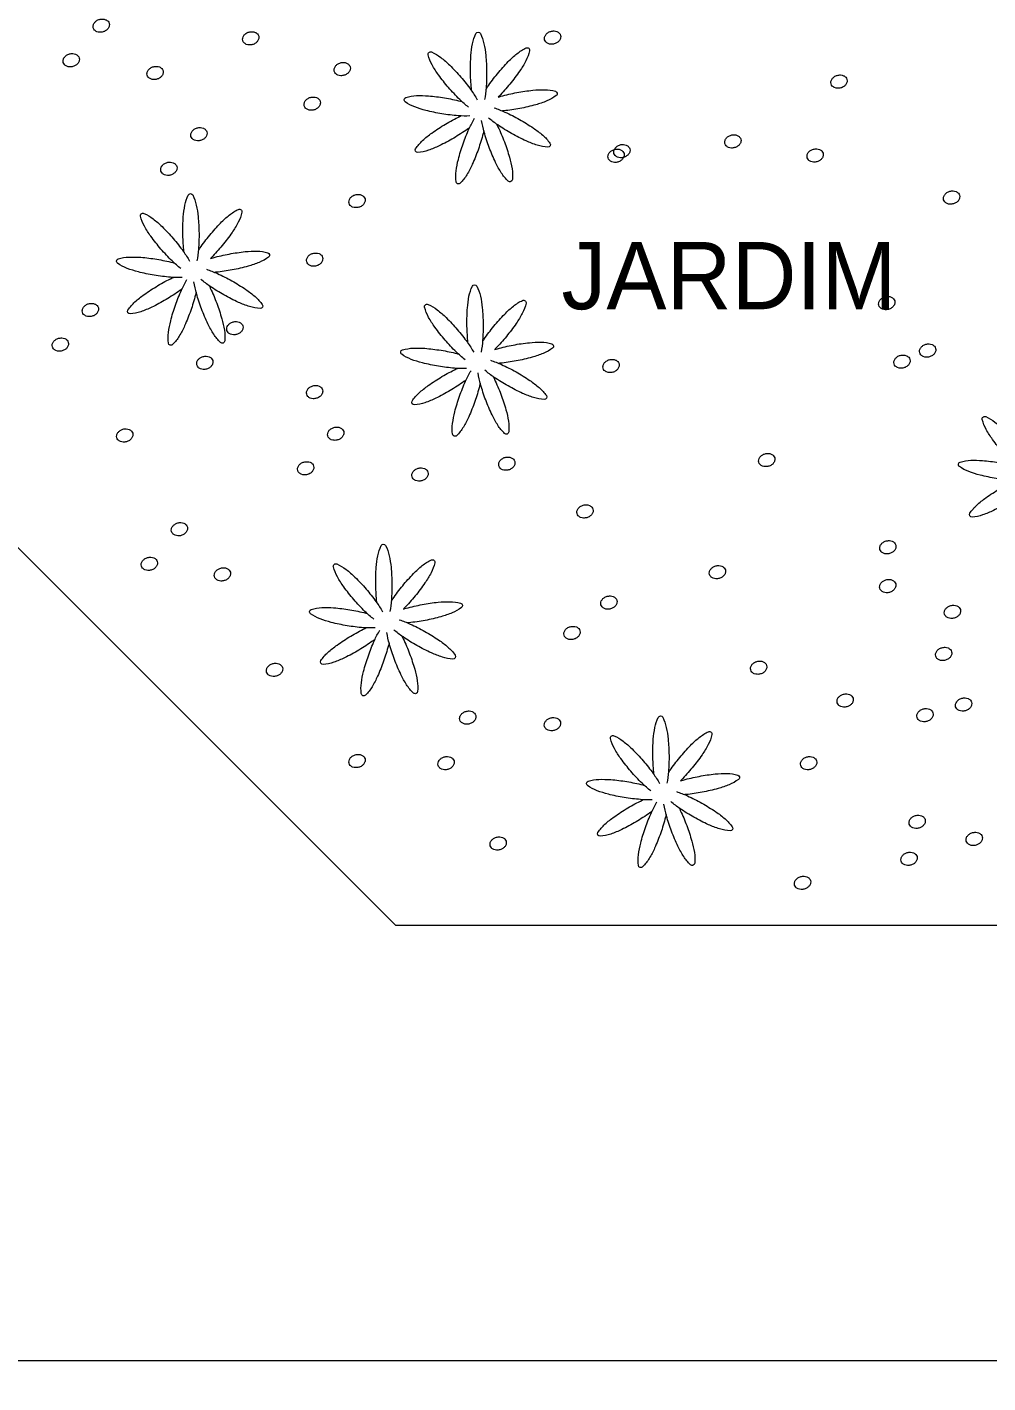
# Model space of a CAD drawing. Header units: millimetres. Extents: x 13204 to 24802, y 21209 to 40694.
# Drawn here: x 16610.6 to 16781.9, y 33044.4 to 33286.3 of the extents above; entities that cross this region are included whole.
import ezdxf

# ---------------------------------------------------------------- set-up
doc = ezdxf.new("R2010")
doc.units = ezdxf.units.MM
for name, color, linetype, lineweight in [('COTAS', 30, 'Continuous', 5), ('PAREDE', 1, 'Continuous', 40), ('PISO', 5, 'Continuous', 5), ('TEXTO', 4, 'Continuous', 5), ('Vegetação', 3, 'Continuous', 5)]:
    doc.layers.add(name, color=color, linetype=linetype, lineweight=lineweight)
doc.styles.add('LANA', font='stylu.ttf')
doc.dimstyles.new('COTA 50', dxfattribs={"dimscale": 0, "dimtxt": 10, "dimasz": 0.5, "dimexe": 1.25, "dimexo": 5, "dimgap": 5, "dimtad": 1, "dimdec": 0, "dimtxsty": 'LANA', "dimblk": 'cota', "dimcen": 2.5, "dimse2": 1, "dimclrd": 256, "dimclre": 256, "dimclrt": 256, "dimaunit": 1, "dimadec": 0, "dimazin": 0, "dimtfac": 1, "dimtdec": 0, "dimtmove": 0, "dimatfit": 3, "dimldrblk": 'DOTSMALL', "dimfxl": 5, "dimfxlon": 1, "dimtzin": 9, "dimlwd": -1, "dimlwe": -1, "dimarcsym": 0})

# ---------------------------------------------------------------- blocks, each defined once
blk = doc.blocks.new('A$C7D1F7012')
at = {"layer": 'Vegetação'}
for points in [[(4.26, 10.94, 0.021138), (4.15, 14.82, 0.029323), (3.78, 17.59, 0.064329), (2.98, 20.02, 0.285399), (2.46, 20.36, 0.285399), (1.92, 20.04, 0.064329), (1.06, 17.62, 0.029323), (0.63, 14.86, 0.021138), (0.42, 10.99, 0.021138), (0.54, 7.12, 0.029323), (0.9, 4.34, 0.021991)], [(-2.14, 10.48, 0.021138), (-4.72, 13.37, 0.029323), (-6.78, 15.26, 0.064329), (-8.96, 16.61, 0.285399), (-9.58, 16.53, 0.285399), (-9.78, 15.94, 0.064329), (-8.89, 13.54, 0.029323), (-7.44, 11.14, 0.021138), (-5.11, 8.04, 0.021138), (-2.53, 5.15, 0.003227), (-2.32, 4.93, 0.021991)], [(9.47, 7.19, 0.021138), (11.87, 10.23, 0.029323), (13.38, 12.59, 0.064329), (14.33, 14.97, 0.285399), (14.14, 15.56, 0.285399), (13.52, 15.66, 0.064329), (11.32, 14.36, 0.029323), (9.21, 12.52, 0.021138), (6.56, 9.69, 0.021138), (4.16, 6.65, 0.029323), (2.66, 4.29, 0.021991)], [(0.56, 6.81, 0.007127), (0.19, 7.37, 0.021138), (-2.14, 10.48, 0.021138)], [(3.98, 6.4, 0.007127), (4.05, 7.07, 0.021138), (4.26, 10.94, 0.021138)], [(-6.75, 6, 0.021138), (-10.58, 6.56, 0.029323), (-13.38, 6.68, 0.064329), (-15.91, 6.31, 0.285399), (-16.33, 5.85, 0.285399), (-16.11, 5.27, 0.064329), (-13.88, 4.01, 0.029323), (-11.24, 3.1, 0.021138), (-7.46, 2.22, 0.021138), (-3.62, 1.66, 0.003227), (-3.32, 1.64, 0.021991)], [(4.72, 2.52, 0.029323), (6.82, 4.36, 0.021138), (9.47, 7.19, 0.021138)], [(-2.32, 4.93, 0.007127), (-2.97, 5.12, 0.021138), (-6.75, 6, 0.021138)], [(11.05, 0.96, 0.021138), (14.84, 1.75, 0.029323), (17.51, 2.59, 0.064329), (19.77, 3.8, 0.285399), (20, 4.38, 0.285399), (19.6, 4.84, 0.064329), (17.07, 5.27, 0.029323), (14.27, 5.22, 0.021138), (10.43, 4.75, 0.021138), (6.63, 3.96, 0.003227), (6.33, 3.89, 0.039494)], [(-7.4, -0.39, 0.021138), (-10.69, -2.43, 0.029323), (-12.91, -4.13, 0.064329), (-14.62, -6.04, 0.285399), (-14.65, -6.66, 0.285399), (-14.1, -6.96, 0.064329), (-11.58, -6.5, 0.029323), (-8.97, -5.5, 0.021138), (-5.52, -3.74, 0.021138), (-2.22, -1.7, 0.029323), (0, 0, 0.021991)], [(-1.33, 2.37, 0.029323), (-3.94, 1.36, 0.021138), (-7.4, -0.39, 0.021138)], [(4.4, 0.44, 0.029323), (7.2, 0.49, 0.021138), (11.05, 0.96, 0.021138)], [(8.25, -4.82, 0.021138), (11.67, -6.66, 0.029323), (14.25, -7.73, 0.064329), (16.76, -8.25, 0.285399), (17.31, -7.96, 0.285399), (17.3, -7.34, 0.064329), (15.64, -5.39, 0.029323), (13.46, -3.64, 0.021138), (10.21, -1.52, 0.021138), (6.8, 0.32, 0.003227), (6.52, 0.45, 0.039494)], [(-3.79, -5.7, 0.021138), (-5, -9.39, 0.029323), (-5.61, -12.12, 0.064329), (-5.69, -14.68, 0.285399), (-5.31, -15.17, 0.285399), (-4.7, -15.05, 0.064329), (-3.07, -13.08, 0.029323), (-1.71, -10.63, 0.021138), (-0.19, -7.06, 0.021138), (1.02, -3.38, 0.029323), (1.63, -0.65, 0.021991)], [(-1.96, -1.53, 0.007127), (-2.27, -2.14, 0.021138), (-3.79, -5.7, 0.021138)], [(1.1, -3.08, 0.007127), (1.27, -3.74, 0.021138), (2.39, -7.45, 0.021138)], [(2.39, -7.45, 0.021138), (3.83, -11.06, 0.029323), (5.12, -13.54, 0.064329), (6.7, -15.55, 0.285399), (7.31, -15.68, 0.285399), (7.7, -15.2, 0.064329), (7.68, -12.64, 0.029323), (7.15, -9.89, 0.021138), (6.02, -6.18, 0.021138), (4.58, -2.58, 0.029323), (3.29, -0.1, 0.021991)], [(4.46, -2.3, 0.007127), (5, -2.7, 0.021138), (8.25, -4.82, 0.021138)]]:
    blk.add_lwpolyline(points, format="xyb", dxfattribs=at)
blk = doc.blocks.new('cota')
at = {"layer": 'COTAS'}
blk.add_hatch(color=256, dxfattribs=at).paths.add_polyline_path([(-1.6, 0, 1), (1.6, 0, 1)])
for points in [[(0, 1.6), (0, 8)], [(-1.6, 0), (-8, 0)], [(8, 0), (1.6, 0)], [(0, -8), (0, -1.6)]]:
    blk.add_lwpolyline(points, dxfattribs=at)
blk.add_circle((0, 0), 1.6, dxfattribs=at)
blk = doc.blocks.new('*D362')
at = {"layer": 'COTAS', "transparency": 16777216}
for p, q in [((16276.35, 33048.36), (16276.35, 33049.61)), ((16276.85, 33048.36), (16856.85, 33048.36))]:
    blk.add_line(p, q, dxfattribs=at)
at = {"layer": 'Defpoints', "color": 0, "transparency": 16777216}
for p in [(16857.35, 33254.69), (16276.35, 33048.36), (16857.35, 33048.36)]:
    blk.add_point(p, dxfattribs=at)
at = {"layer": 'COTAS', "transparency": 16777216, "xscale": 0.5, "yscale": 0.5, "zscale": 0.5, "rotation": 180}
blk.add_blockref('cota', (16276.35, 33048.36), dxfattribs=at)
at = {"layer": 'COTAS', "transparency": 16777216, "xscale": 0.5, "yscale": 0.5, "zscale": 0.5}
blk.add_blockref('cota', (16857.35, 33048.36), dxfattribs=at)
at = {"layer": 'COTAS', "transparency": 16777216, "insert": (16566.85, 33058.58), "char_height": 10, "attachment_point": 5, "style": 'LANA'}
blk.add_mtext('581', dxfattribs=at)
blk = doc.blocks.new('_DotSmall')
at = {"layer": 'PAREDE', "color": 0, "const_width": 0.5}
blk.add_lwpolyline([(-0.0625, 0, 1), (0.0625, 0, 1)], format="xyb", close=True, dxfattribs=at)

msp = doc.modelspace()

# ---------------------------------------------------------------- linework, layer by layer
at = {"layer": 'PISO'}
for p in [(16603.9, 33198.44), (16858.4, 33125.94)]:
    msp.add_line(p, (16676.4, 33125.94), dxfattribs=at)
at = {"layer": 'Vegetação'}
for points in [[(16622.44, 33286.12, -0.121641), (16622.42, 33286.56, -0.105261), (16622.63, 33287.02, -0.088172), (16623.01, 33287.39, -0.078998), (16623.54, 33287.63, -0.078998), (16624.13, 33287.7, -0.088172), (16624.64, 33287.58, -0.105261), (16625.06, 33287.29, -0.121641), (16625.27, 33286.91, -0.121641), (16625.29, 33286.47, -0.105261), (16625.08, 33286, -0.088172), (16624.7, 33285.64, -0.078998), (16624.17, 33285.4, -0.078998), (16623.58, 33285.33, -0.088172), (16623.07, 33285.44, -0.105261), (16622.65, 33285.73, -0.121641)], [(16649.09, 33283.86, -0.121641), (16649.08, 33284.3, -0.105261), (16649.28, 33284.76, -0.088172), (16649.66, 33285.13, -0.078998), (16650.2, 33285.37, -0.078998), (16650.78, 33285.44, -0.088172), (16651.29, 33285.32, -0.105261), (16651.71, 33285.03, -0.121641), (16651.93, 33284.65, -0.121641), (16651.94, 33284.21, -0.105261), (16651.73, 33283.74, -0.088172), (16651.35, 33283.38, -0.078998), (16650.82, 33283.13, -0.078998), (16650.24, 33283.07, -0.088172), (16649.72, 33283.18, -0.105261), (16649.31, 33283.47, -0.121641)], [(16702.9, 33283.98, -0.121641), (16702.89, 33284.43, -0.105261), (16703.1, 33284.89, -0.088172), (16703.48, 33285.25, -0.078998), (16704.01, 33285.5, -0.078998), (16704.59, 33285.56, -0.088172), (16705.1, 33285.45, -0.105261), (16705.52, 33285.16, -0.121641), (16705.74, 33284.77, -0.121641), (16705.75, 33284.33, -0.105261), (16705.54, 33283.87, -0.088172), (16705.16, 33283.51, -0.078998), (16704.63, 33283.26, -0.078998), (16704.05, 33283.2, -0.088172), (16703.54, 33283.31, -0.105261), (16703.12, 33283.6, -0.121641)], [(16617.08, 33279.95, -0.121641), (16617.07, 33280.39, -0.105261), (16617.28, 33280.85, -0.088172), (16617.66, 33281.22, -0.078998), (16618.19, 33281.46, -0.078998), (16618.77, 33281.53, -0.088172), (16619.28, 33281.41, -0.105261), (16619.7, 33281.12, -0.121641), (16619.92, 33280.74, -0.121641), (16619.93, 33280.3, -0.105261), (16619.72, 33279.83, -0.088172), (16619.34, 33279.47, -0.078998), (16618.81, 33279.22, -0.078998), (16618.23, 33279.16, -0.088172), (16617.72, 33279.27, -0.105261), (16617.3, 33279.56, -0.121641)], [(16665.4, 33278.37, -0.121641), (16665.39, 33278.82, -0.105261), (16665.6, 33279.28, -0.088172), (16665.98, 33279.64, -0.078998), (16666.51, 33279.89, -0.078998), (16667.09, 33279.95, -0.088172), (16667.6, 33279.84, -0.105261), (16668.02, 33279.55, -0.121641), (16668.24, 33279.16, -0.121641), (16668.25, 33278.72, -0.105261), (16668.04, 33278.26, -0.088172), (16667.66, 33277.89, -0.078998), (16667.13, 33277.65, -0.078998), (16666.55, 33277.58, -0.088172), (16666.04, 33277.7, -0.105261), (16665.62, 33277.99, -0.121641)], [(16632.04, 33277.68, -0.121641), (16632.03, 33278.12, -0.105261), (16632.24, 33278.58, -0.088172), (16632.62, 33278.94, -0.078998), (16633.15, 33279.19, -0.078998), (16633.73, 33279.25, -0.088172), (16634.24, 33279.14, -0.105261), (16634.66, 33278.85, -0.121641), (16634.88, 33278.47, -0.121641), (16634.89, 33278.02, -0.105261), (16634.68, 33277.56, -0.088172), (16634.3, 33277.2, -0.078998), (16633.77, 33276.95, -0.078998), (16633.19, 33276.89, -0.088172), (16632.68, 33277, -0.105261), (16632.26, 33277.29, -0.121641)], [(16753.97, 33276.13, -0.121641), (16753.95, 33276.57, -0.105261), (16754.16, 33277.03, -0.088172), (16754.54, 33277.4, -0.078998), (16755.07, 33277.64, -0.078998), (16755.66, 33277.71, -0.088172), (16756.17, 33277.59, -0.105261), (16756.59, 33277.3, -0.121641), (16756.8, 33276.92, -0.121641), (16756.82, 33276.47, -0.105261), (16756.61, 33276.01, -0.088172), (16756.23, 33275.65, -0.078998), (16755.7, 33275.4, -0.078998), (16755.12, 33275.34, -0.088172), (16754.6, 33275.45, -0.105261), (16754.18, 33275.74, -0.121641)], [(16660.05, 33272.2, -0.121641), (16660.03, 33272.64, -0.105261), (16660.24, 33273.11, -0.088172), (16660.62, 33273.47, -0.078998), (16661.15, 33273.71, -0.078998), (16661.73, 33273.78, -0.088172), (16662.25, 33273.67, -0.105261), (16662.67, 33273.38, -0.121641), (16662.88, 33272.99, -0.121641), (16662.9, 33272.55, -0.105261), (16662.69, 33272.09, -0.088172), (16662.31, 33271.72, -0.078998), (16661.77, 33271.48, -0.078998), (16661.19, 33271.41, -0.088172), (16660.68, 33271.53, -0.105261), (16660.26, 33271.82, -0.121641)], [(16639.85, 33266.76, -0.121641), (16639.84, 33267.2, -0.105261), (16640.05, 33267.66, -0.088172), (16640.43, 33268.02, -0.078998), (16640.96, 33268.27, -0.078998), (16641.54, 33268.33, -0.088172), (16642.06, 33268.22, -0.105261), (16642.47, 33267.93, -0.121641), (16642.69, 33267.55, -0.121641), (16642.7, 33267.1, -0.105261), (16642.5, 33266.64, -0.088172), (16642.12, 33266.28, -0.078998), (16641.58, 33266.03, -0.078998), (16641, 33265.97, -0.088172), (16640.49, 33266.08, -0.105261), (16640.07, 33266.37, -0.121641)], [(16715.26, 33263.73, -0.121641), (16715.25, 33264.18, -0.105261), (16715.46, 33264.64, -0.088172), (16715.84, 33265, -0.078998), (16716.37, 33265.25, -0.078998), (16716.95, 33265.31, -0.088172), (16717.46, 33265.2, -0.105261), (16717.88, 33264.91, -0.121641), (16718.1, 33264.52, -0.121641), (16718.11, 33264.08, -0.105261), (16717.9, 33263.62, -0.088172), (16717.52, 33263.26, -0.078998), (16716.99, 33263.01, -0.078998), (16716.41, 33262.95, -0.088172), (16715.9, 33263.06, -0.105261), (16715.48, 33263.35, -0.121641)], [(16735.05, 33265.47, -0.121641), (16735.03, 33265.91, -0.105261), (16735.24, 33266.37, -0.088172), (16735.62, 33266.74, -0.078998), (16736.16, 33266.98, -0.078998), (16736.74, 33267.05, -0.088172), (16737.25, 33266.93, -0.105261), (16737.67, 33266.64, -0.121641), (16737.88, 33266.26, -0.121641), (16737.9, 33265.82, -0.105261), (16737.69, 33265.35, -0.088172), (16737.31, 33264.99, -0.078998), (16736.78, 33264.75, -0.078998), (16736.2, 33264.68, -0.088172), (16735.68, 33264.79, -0.105261), (16735.27, 33265.08, -0.121641)], [(16714.22, 33262.91, -0.121641), (16714.21, 33263.35, -0.105261), (16714.42, 33263.81, -0.088172), (16714.8, 33264.18, -0.078998), (16715.33, 33264.42, -0.078998), (16715.91, 33264.49, -0.088172), (16716.42, 33264.37, -0.105261), (16716.84, 33264.08, -0.121641), (16717.06, 33263.7, -0.121641), (16717.07, 33263.26, -0.105261), (16716.86, 33262.79, -0.088172), (16716.48, 33262.43, -0.078998), (16715.95, 33262.18, -0.078998), (16715.37, 33262.12, -0.088172), (16714.86, 33262.23, -0.105261), (16714.44, 33262.52, -0.121641)], [(16749.71, 33262.96, -0.121641), (16749.7, 33263.4, -0.105261), (16749.9, 33263.87, -0.088172), (16750.28, 33264.23, -0.078998), (16750.82, 33264.47, -0.078998), (16751.4, 33264.54, -0.088172), (16751.91, 33264.42, -0.105261), (16752.33, 33264.13, -0.121641), (16752.55, 33263.75, -0.121641), (16752.56, 33263.31, -0.105261), (16752.35, 33262.84, -0.088172), (16751.97, 33262.48, -0.078998), (16751.44, 33262.24, -0.078998), (16750.86, 33262.17, -0.088172), (16750.34, 33262.29, -0.105261), (16749.93, 33262.57, -0.121641)], [(16634.5, 33260.58, -0.121641), (16634.49, 33261.03, -0.105261), (16634.69, 33261.49, -0.088172), (16635.07, 33261.85, -0.078998), (16635.61, 33262.1, -0.078998), (16636.19, 33262.16, -0.088172), (16636.7, 33262.05, -0.105261), (16637.12, 33261.76, -0.121641), (16637.34, 33261.37, -0.121641), (16637.35, 33260.93, -0.105261), (16637.14, 33260.47, -0.088172), (16636.76, 33260.11, -0.078998), (16636.23, 33259.86, -0.078998), (16635.65, 33259.79, -0.088172), (16635.13, 33259.91, -0.105261), (16634.72, 33260.2, -0.121641)], [(16668.04, 33254.83, -0.121641), (16668.03, 33255.27, -0.105261), (16668.23, 33255.73, -0.088172), (16668.61, 33256.1, -0.078998), (16669.15, 33256.34, -0.078998), (16669.73, 33256.41, -0.088172), (16670.24, 33256.29, -0.105261), (16670.66, 33256, -0.121641), (16670.88, 33255.62, -0.121641), (16670.89, 33255.18, -0.105261), (16670.68, 33254.71, -0.088172), (16670.3, 33254.35, -0.078998), (16669.77, 33254.11, -0.078998), (16669.19, 33254.04, -0.088172), (16668.67, 33254.15, -0.105261), (16668.26, 33254.44, -0.121641)], [(16774.04, 33255.45, -0.121641), (16774.03, 33255.89, -0.105261), (16774.24, 33256.35, -0.088172), (16774.62, 33256.72, -0.078998), (16775.15, 33256.96, -0.078998), (16775.73, 33257.03, -0.088172), (16776.24, 33256.91, -0.105261), (16776.66, 33256.62, -0.121641), (16776.88, 33256.24, -0.121641), (16776.89, 33255.8, -0.105261), (16776.68, 33255.33, -0.088172), (16776.3, 33254.97, -0.078998), (16775.77, 33254.73, -0.078998), (16775.19, 33254.66, -0.088172), (16774.68, 33254.77, -0.105261), (16774.26, 33255.06, -0.121641)], [(16660.48, 33244.37, -0.121641), (16660.46, 33244.81, -0.105261), (16660.67, 33245.28, -0.088172), (16661.05, 33245.64, -0.078998), (16661.59, 33245.88, -0.078998), (16662.17, 33245.95, -0.088172), (16662.68, 33245.84, -0.105261), (16663.1, 33245.55, -0.121641), (16663.31, 33245.16, -0.121641), (16663.33, 33244.72, -0.105261), (16663.12, 33244.26, -0.088172), (16662.74, 33243.89, -0.078998), (16662.21, 33243.65, -0.078998), (16661.63, 33243.58, -0.088172), (16661.11, 33243.7, -0.105261), (16660.69, 33243.99, -0.121641)], [(16620.5, 33235.39, -0.121641), (16620.49, 33235.83, -0.105261), (16620.7, 33236.29, -0.088172), (16621.08, 33236.66, -0.078998), (16621.61, 33236.9, -0.078998), (16622.19, 33236.97, -0.088172), (16622.7, 33236.85, -0.105261), (16623.12, 33236.56, -0.121641), (16623.34, 33236.18, -0.121641), (16623.35, 33235.74, -0.105261), (16623.14, 33235.27, -0.088172), (16622.76, 33234.91, -0.078998), (16622.23, 33234.67, -0.078998), (16621.65, 33234.6, -0.088172), (16621.14, 33234.71, -0.105261), (16620.72, 33235, -0.121641)], [(16762.48, 33236.63, -0.121641), (16762.47, 33237.07, -0.105261), (16762.68, 33237.53, -0.088172), (16763.06, 33237.89, -0.078998), (16763.59, 33238.14, -0.078998), (16764.17, 33238.2, -0.088172), (16764.68, 33238.09, -0.105261), (16765.1, 33237.8, -0.121641), (16765.32, 33237.42, -0.121641), (16765.33, 33236.97, -0.105261), (16765.12, 33236.51, -0.088172), (16764.74, 33236.15, -0.078998), (16764.21, 33235.9, -0.078998), (16763.63, 33235.84, -0.088172), (16763.12, 33235.95, -0.105261), (16762.7, 33236.24, -0.121641)], [(16646.26, 33232.14, -0.121641), (16646.25, 33232.58, -0.105261), (16646.45, 33233.04, -0.088172), (16646.83, 33233.41, -0.078998), (16647.37, 33233.65, -0.078998), (16647.95, 33233.72, -0.088172), (16648.46, 33233.6, -0.105261), (16648.88, 33233.31, -0.121641), (16649.1, 33232.93, -0.121641), (16649.11, 33232.49, -0.105261), (16648.9, 33232.02, -0.088172), (16648.52, 33231.66, -0.078998), (16647.99, 33231.42, -0.078998), (16647.41, 33231.35, -0.088172), (16646.89, 33231.46, -0.105261), (16646.48, 33231.75, -0.121641)], [(16615.15, 33229.22, -0.121641), (16615.13, 33229.66, -0.105261), (16615.34, 33230.12, -0.088172), (16615.72, 33230.48, -0.078998), (16616.25, 33230.73, -0.078998), (16616.83, 33230.79, -0.088172), (16617.35, 33230.68, -0.105261), (16617.77, 33230.39, -0.121641), (16617.98, 33230.01, -0.121641), (16618, 33229.56, -0.105261), (16617.79, 33229.1, -0.088172), (16617.41, 33228.74, -0.078998), (16616.88, 33228.49, -0.078998), (16616.29, 33228.43, -0.088172), (16615.78, 33228.54, -0.105261), (16615.36, 33228.83, -0.121641)], [(16769.77, 33228.15, -0.121641), (16769.76, 33228.59, -0.105261), (16769.97, 33229.05, -0.088172), (16770.35, 33229.42, -0.078998), (16770.88, 33229.66, -0.078998), (16771.46, 33229.73, -0.088172), (16771.97, 33229.61, -0.105261), (16772.39, 33229.32, -0.121641), (16772.61, 33228.94, -0.121641), (16772.62, 33228.5, -0.105261), (16772.41, 33228.03, -0.088172), (16772.03, 33227.67, -0.078998), (16771.5, 33227.43, -0.078998), (16770.92, 33227.36, -0.088172), (16770.41, 33227.47, -0.105261), (16769.99, 33227.76, -0.121641)], [(16640.9, 33225.97, -0.121641), (16640.89, 33226.41, -0.105261), (16641.1, 33226.87, -0.088172), (16641.48, 33227.23, -0.078998), (16642.01, 33227.48, -0.078998), (16642.59, 33227.54, -0.088172), (16643.1, 33227.43, -0.105261), (16643.52, 33227.14, -0.121641), (16643.74, 33226.76, -0.121641), (16643.75, 33226.31, -0.105261), (16643.54, 33225.85, -0.088172), (16643.17, 33225.49, -0.078998), (16642.63, 33225.24, -0.078998), (16642.05, 33225.18, -0.088172), (16641.54, 33225.29, -0.105261), (16641.12, 33225.58, -0.121641)], [(16713.33, 33225.4, -0.121641), (16713.31, 33225.84, -0.105261), (16713.52, 33226.3, -0.088172), (16713.9, 33226.66, -0.078998), (16714.43, 33226.91, -0.078998), (16715.01, 33226.97, -0.088172), (16715.53, 33226.86, -0.105261), (16715.95, 33226.57, -0.121641), (16716.16, 33226.19, -0.121641), (16716.18, 33225.74, -0.105261), (16715.97, 33225.28, -0.088172), (16715.59, 33224.92, -0.078998), (16715.05, 33224.67, -0.078998), (16714.47, 33224.61, -0.088172), (16713.96, 33224.72, -0.105261), (16713.54, 33225.01, -0.121641)], [(16765.19, 33226.17, -0.121641), (16765.18, 33226.61, -0.105261), (16765.39, 33227.08, -0.088172), (16765.77, 33227.44, -0.078998), (16766.3, 33227.68, -0.078998), (16766.88, 33227.75, -0.088172), (16767.39, 33227.63, -0.105261), (16767.81, 33227.35, -0.121641), (16768.03, 33226.96, -0.121641), (16768.04, 33226.52, -0.105261), (16767.83, 33226.05, -0.088172), (16767.45, 33225.69, -0.078998), (16766.92, 33225.45, -0.078998), (16766.34, 33225.38, -0.088172), (16765.83, 33225.5, -0.105261), (16765.41, 33225.79, -0.121641)], [(16660.48, 33220.75, -0.121641), (16660.46, 33221.19, -0.105261), (16660.67, 33221.65, -0.088172), (16661.05, 33222.02, -0.078998), (16661.59, 33222.26, -0.078998), (16662.17, 33222.33, -0.088172), (16662.68, 33222.21, -0.105261), (16663.1, 33221.92, -0.121641), (16663.31, 33221.54, -0.121641), (16663.33, 33221.1, -0.105261), (16663.12, 33220.63, -0.088172), (16662.74, 33220.27, -0.078998), (16662.21, 33220.03, -0.078998), (16661.63, 33219.96, -0.088172), (16661.11, 33220.07, -0.105261), (16660.69, 33220.36, -0.121641)], [(16626.62, 33213, -0.121641), (16626.61, 33213.44, -0.105261), (16626.82, 33213.91, -0.088172), (16627.2, 33214.27, -0.078998), (16627.73, 33214.52, -0.078998), (16628.31, 33214.58, -0.088172), (16628.82, 33214.47, -0.105261), (16629.24, 33214.18, -0.121641), (16629.46, 33213.79, -0.121641), (16629.47, 33213.35, -0.105261), (16629.26, 33212.89, -0.088172), (16628.88, 33212.52, -0.078998), (16628.35, 33212.28, -0.078998), (16627.77, 33212.21, -0.088172), (16627.26, 33212.33, -0.105261), (16626.84, 33212.62, -0.121641)], [(16664.24, 33213.31, -0.121641), (16664.23, 33213.76, -0.105261), (16664.43, 33214.22, -0.088172), (16664.81, 33214.58, -0.078998), (16665.35, 33214.83, -0.078998), (16665.93, 33214.89, -0.088172), (16666.44, 33214.78, -0.105261), (16666.86, 33214.49, -0.121641), (16667.08, 33214.1, -0.121641), (16667.09, 33213.66, -0.105261), (16666.88, 33213.2, -0.088172), (16666.5, 33212.84, -0.078998), (16665.97, 33212.59, -0.078998), (16665.39, 33212.53, -0.088172), (16664.87, 33212.64, -0.105261), (16664.46, 33212.93, -0.121641)], [(16694.75, 33207.97, -0.121641), (16694.73, 33208.41, -0.105261), (16694.94, 33208.87, -0.088172), (16695.32, 33209.24, -0.078998), (16695.85, 33209.48, -0.078998), (16696.44, 33209.55, -0.088172), (16696.95, 33209.43, -0.105261), (16697.37, 33209.14, -0.121641), (16697.58, 33208.76, -0.121641), (16697.6, 33208.32, -0.105261), (16697.39, 33207.85, -0.088172), (16697.01, 33207.49, -0.078998), (16696.48, 33207.25, -0.078998), (16695.89, 33207.18, -0.088172), (16695.38, 33207.29, -0.105261), (16694.96, 33207.58, -0.121641)], [(16741.09, 33208.62, -0.121641), (16741.08, 33209.06, -0.105261), (16741.28, 33209.52, -0.088172), (16741.66, 33209.89, -0.078998), (16742.2, 33210.13, -0.078998), (16742.78, 33210.2, -0.088172), (16743.29, 33210.08, -0.105261), (16743.71, 33209.79, -0.121641), (16743.93, 33209.41, -0.121641), (16743.94, 33208.97, -0.105261), (16743.73, 33208.5, -0.088172), (16743.35, 33208.14, -0.078998), (16742.82, 33207.9, -0.078998), (16742.24, 33207.83, -0.088172), (16741.72, 33207.94, -0.105261), (16741.31, 33208.23, -0.121641)], [(16658.88, 33207.14, -0.121641), (16658.87, 33207.58, -0.105261), (16659.08, 33208.05, -0.088172), (16659.46, 33208.41, -0.078998), (16659.99, 33208.65, -0.078998), (16660.57, 33208.72, -0.088172), (16661.09, 33208.61, -0.105261), (16661.5, 33208.32, -0.121641), (16661.72, 33207.93, -0.121641), (16661.73, 33207.49, -0.105261), (16661.53, 33207.03, -0.088172), (16661.15, 33206.66, -0.078998), (16660.61, 33206.42, -0.078998), (16660.03, 33206.35, -0.088172), (16659.52, 33206.47, -0.105261), (16659.1, 33206.76, -0.121641)], [(16679.26, 33206.03, -0.121641), (16679.25, 33206.47, -0.105261), (16679.46, 33206.94, -0.088172), (16679.84, 33207.3, -0.078998), (16680.37, 33207.54, -0.078998), (16680.95, 33207.61, -0.088172), (16681.47, 33207.5, -0.105261), (16681.88, 33207.21, -0.121641), (16682.1, 33206.82, -0.121641), (16682.11, 33206.38, -0.105261), (16681.91, 33205.92, -0.088172), (16681.53, 33205.55, -0.078998), (16680.99, 33205.31, -0.078998), (16680.41, 33205.24, -0.088172), (16679.9, 33205.36, -0.105261), (16679.48, 33205.65, -0.121641)], [(16708.68, 33199.45, -0.121641), (16708.67, 33199.89, -0.105261), (16708.88, 33200.35, -0.088172), (16709.26, 33200.72, -0.078998), (16709.79, 33200.96, -0.078998), (16710.37, 33201.03, -0.088172), (16710.88, 33200.91, -0.105261), (16711.3, 33200.62, -0.121641), (16711.52, 33200.24, -0.121641), (16711.53, 33199.8, -0.105261), (16711.32, 33199.33, -0.088172), (16710.94, 33198.97, -0.078998), (16710.41, 33198.73, -0.078998), (16709.83, 33198.66, -0.088172), (16709.32, 33198.77, -0.105261), (16708.9, 33199.06, -0.121641)], [(16636.37, 33196.27, -0.121641), (16636.36, 33196.72, -0.105261), (16636.57, 33197.18, -0.088172), (16636.95, 33197.54, -0.078998), (16637.48, 33197.79, -0.078998), (16638.06, 33197.85, -0.088172), (16638.57, 33197.74, -0.105261), (16638.99, 33197.45, -0.121641), (16639.21, 33197.06, -0.121641), (16639.22, 33196.62, -0.105261), (16639.01, 33196.16, -0.088172), (16638.63, 33195.8, -0.078998), (16638.1, 33195.55, -0.078998), (16637.52, 33195.49, -0.088172), (16637.01, 33195.6, -0.105261), (16636.59, 33195.89, -0.121641)], [(16762.67, 33193.05, -0.121641), (16762.66, 33193.5, -0.105261), (16762.87, 33193.96, -0.088172), (16763.24, 33194.32, -0.078998), (16763.78, 33194.57, -0.078998), (16764.36, 33194.63, -0.088172), (16764.87, 33194.52, -0.105261), (16765.29, 33194.23, -0.121641), (16765.51, 33193.84, -0.121641), (16765.52, 33193.4, -0.105261), (16765.31, 33192.94, -0.088172), (16764.93, 33192.58, -0.078998), (16764.4, 33192.33, -0.078998), (16763.82, 33192.27, -0.088172), (16763.31, 33192.38, -0.105261), (16762.89, 33192.67, -0.121641)], [(16631.02, 33190.1, -0.121641), (16631, 33190.54, -0.105261), (16631.21, 33191.01, -0.088172), (16631.59, 33191.37, -0.078998), (16632.12, 33191.61, -0.078998), (16632.7, 33191.68, -0.088172), (16633.22, 33191.57, -0.105261), (16633.64, 33191.28, -0.121641), (16633.85, 33190.89, -0.121641), (16633.87, 33190.45, -0.105261), (16633.66, 33189.99, -0.088172), (16633.28, 33189.62, -0.078998), (16632.75, 33189.38, -0.078998), (16632.16, 33189.31, -0.088172), (16631.65, 33189.43, -0.105261), (16631.23, 33189.72, -0.121641)], [(16732.29, 33188.61, -0.121641), (16732.28, 33189.05, -0.105261), (16732.49, 33189.51, -0.088172), (16732.87, 33189.87, -0.078998), (16733.4, 33190.12, -0.078998), (16733.98, 33190.18, -0.088172), (16734.49, 33190.07, -0.105261), (16734.91, 33189.78, -0.121641), (16735.13, 33189.4, -0.121641), (16735.14, 33188.95, -0.105261), (16734.93, 33188.49, -0.088172), (16734.55, 33188.13, -0.078998), (16734.02, 33187.88, -0.078998), (16733.44, 33187.82, -0.088172), (16732.93, 33187.93, -0.105261), (16732.51, 33188.22, -0.121641)], [(16644.04, 33188.22, -0.121641), (16644.03, 33188.66, -0.105261), (16644.24, 33189.12, -0.088172), (16644.62, 33189.49, -0.078998), (16645.15, 33189.73, -0.078998), (16645.73, 33189.8, -0.088172), (16646.24, 33189.68, -0.105261), (16646.66, 33189.39, -0.121641), (16646.88, 33189.01, -0.121641), (16646.89, 33188.57, -0.105261), (16646.68, 33188.1, -0.088172), (16646.3, 33187.74, -0.078998), (16645.77, 33187.5, -0.078998), (16645.19, 33187.43, -0.088172), (16644.68, 33187.54, -0.105261), (16644.26, 33187.83, -0.121641)], [(16762.65, 33186.13, -0.121641), (16762.64, 33186.57, -0.105261), (16762.85, 33187.03, -0.088172), (16763.23, 33187.4, -0.078998), (16763.76, 33187.64, -0.078998), (16764.34, 33187.71, -0.088172), (16764.85, 33187.59, -0.105261), (16765.27, 33187.3, -0.121641), (16765.49, 33186.92, -0.121641), (16765.5, 33186.48, -0.105261), (16765.29, 33186.01, -0.088172), (16764.92, 33185.65, -0.078998), (16764.38, 33185.4, -0.078998), (16763.8, 33185.34, -0.088172), (16763.29, 33185.45, -0.105261), (16762.87, 33185.74, -0.121641)], [(16712.94, 33183.18, -0.121641), (16712.93, 33183.63, -0.105261), (16713.13, 33184.09, -0.088172), (16713.51, 33184.45, -0.078998), (16714.05, 33184.7, -0.078998), (16714.63, 33184.76, -0.088172), (16715.14, 33184.65, -0.105261), (16715.56, 33184.36, -0.121641), (16715.78, 33183.97, -0.121641), (16715.79, 33183.53, -0.105261), (16715.58, 33183.07, -0.088172), (16715.2, 33182.71, -0.078998), (16714.67, 33182.46, -0.078998), (16714.09, 33182.4, -0.088172), (16713.57, 33182.51, -0.105261), (16713.16, 33182.8, -0.121641)], [(16774.19, 33181.53, -0.121641), (16774.18, 33181.97, -0.105261), (16774.39, 33182.44, -0.088172), (16774.77, 33182.8, -0.078998), (16775.3, 33183.04, -0.078998), (16775.88, 33183.11, -0.088172), (16776.4, 33182.99, -0.105261), (16776.81, 33182.7, -0.121641), (16777.03, 33182.32, -0.121641), (16777.04, 33181.88, -0.105261), (16776.84, 33181.41, -0.088172), (16776.46, 33181.05, -0.078998), (16775.92, 33180.81, -0.078998), (16775.34, 33180.74, -0.088172), (16774.83, 33180.86, -0.105261), (16774.41, 33181.15, -0.121641)], [(16706.36, 33177.76, -0.121641), (16706.35, 33178.2, -0.105261), (16706.55, 33178.67, -0.088172), (16706.93, 33179.03, -0.078998), (16707.47, 33179.27, -0.078998), (16708.05, 33179.34, -0.088172), (16708.56, 33179.23, -0.105261), (16708.98, 33178.94, -0.121641), (16709.2, 33178.55, -0.121641), (16709.21, 33178.11, -0.105261), (16709, 33177.65, -0.088172), (16708.62, 33177.28, -0.078998), (16708.09, 33177.04, -0.078998), (16707.51, 33176.97, -0.088172), (16706.99, 33177.09, -0.105261), (16706.58, 33177.38, -0.121641)], [(16772.62, 33174.02, -0.121641), (16772.61, 33174.46, -0.105261), (16772.81, 33174.92, -0.088172), (16773.19, 33175.29, -0.078998), (16773.73, 33175.53, -0.078998), (16774.31, 33175.6, -0.088172), (16774.82, 33175.48, -0.105261), (16775.24, 33175.19, -0.121641), (16775.46, 33174.81, -0.121641), (16775.47, 33174.37, -0.105261), (16775.26, 33173.9, -0.088172), (16774.88, 33173.54, -0.078998), (16774.35, 33173.3, -0.078998), (16773.77, 33173.23, -0.088172), (16773.25, 33173.34, -0.105261), (16772.84, 33173.63, -0.121641)], [(16739.65, 33171.57, -0.121641), (16739.63, 33172.01, -0.105261), (16739.84, 33172.47, -0.088172), (16740.22, 33172.84, -0.078998), (16740.75, 33173.08, -0.078998), (16741.33, 33173.15, -0.088172), (16741.85, 33173.03, -0.105261), (16742.27, 33172.74, -0.121641), (16742.48, 33172.36, -0.121641), (16742.5, 33171.92, -0.105261), (16742.29, 33171.45, -0.088172), (16741.91, 33171.09, -0.078998), (16741.38, 33170.84, -0.078998), (16740.79, 33170.78, -0.088172), (16740.28, 33170.89, -0.105261), (16739.86, 33171.18, -0.121641)], [(16653.33, 33171.18, -0.121641), (16653.32, 33171.62, -0.105261), (16653.53, 33172.09, -0.088172), (16653.91, 33172.45, -0.078998), (16654.44, 33172.69, -0.078998), (16655.02, 33172.76, -0.088172), (16655.53, 33172.64, -0.105261), (16655.95, 33172.35, -0.121641), (16656.17, 33171.97, -0.121641), (16656.18, 33171.53, -0.105261), (16655.97, 33171.06, -0.088172), (16655.59, 33170.7, -0.078998), (16655.06, 33170.46, -0.078998), (16654.48, 33170.39, -0.088172), (16653.97, 33170.51, -0.105261), (16653.55, 33170.79, -0.121641)], [(16755.06, 33165.71, -0.121641), (16755.05, 33166.15, -0.105261), (16755.26, 33166.62, -0.088172), (16755.64, 33166.98, -0.078998), (16756.17, 33167.22, -0.078998), (16756.75, 33167.29, -0.088172), (16757.26, 33167.17, -0.105261), (16757.68, 33166.88, -0.121641), (16757.9, 33166.5, -0.121641), (16757.91, 33166.06, -0.105261), (16757.7, 33165.59, -0.088172), (16757.32, 33165.23, -0.078998), (16756.79, 33164.99, -0.078998), (16756.21, 33164.92, -0.088172), (16755.7, 33165.04, -0.105261), (16755.28, 33165.33, -0.121641)], [(16776.18, 33165, -0.121641), (16776.17, 33165.44, -0.105261), (16776.37, 33165.9, -0.088172), (16776.75, 33166.27, -0.078998), (16777.29, 33166.51, -0.078998), (16777.87, 33166.58, -0.088172), (16778.38, 33166.46, -0.105261), (16778.8, 33166.17, -0.121641), (16779.02, 33165.79, -0.121641), (16779.03, 33165.35, -0.105261), (16778.82, 33164.88, -0.088172), (16778.44, 33164.52, -0.078998), (16777.91, 33164.28, -0.078998), (16777.33, 33164.21, -0.088172), (16776.81, 33164.32, -0.105261), (16776.4, 33164.61, -0.121641)], [(16687.78, 33162.66, -0.121641), (16687.77, 33163.1, -0.105261), (16687.97, 33163.57, -0.088172), (16688.35, 33163.93, -0.078998), (16688.89, 33164.17, -0.078998), (16689.47, 33164.24, -0.088172), (16689.98, 33164.12, -0.105261), (16690.4, 33163.83, -0.121641), (16690.62, 33163.45, -0.121641), (16690.63, 33163.01, -0.105261), (16690.42, 33162.54, -0.088172), (16690.04, 33162.18, -0.078998), (16689.51, 33161.94, -0.078998), (16688.93, 33161.87, -0.088172), (16688.41, 33161.99, -0.105261), (16688, 33162.27, -0.121641)], [(16769.3, 33163.1, -0.121641), (16769.28, 33163.54, -0.105261), (16769.49, 33164, -0.088172), (16769.87, 33164.37, -0.078998), (16770.4, 33164.61, -0.078998), (16770.99, 33164.68, -0.088172), (16771.5, 33164.56, -0.105261), (16771.92, 33164.27, -0.121641), (16772.13, 33163.89, -0.121641), (16772.15, 33163.45, -0.105261), (16771.94, 33162.98, -0.088172), (16771.56, 33162.62, -0.078998), (16771.03, 33162.38, -0.078998), (16770.45, 33162.31, -0.088172), (16769.93, 33162.42, -0.105261), (16769.51, 33162.71, -0.121641)], [(16702.87, 33161.5, -0.121641), (16702.86, 33161.94, -0.105261), (16703.07, 33162.4, -0.088172), (16703.45, 33162.77, -0.078998), (16703.98, 33163.01, -0.078998), (16704.56, 33163.08, -0.088172), (16705.08, 33162.96, -0.105261), (16705.49, 33162.67, -0.121641), (16705.71, 33162.29, -0.121641), (16705.72, 33161.85, -0.105261), (16705.52, 33161.38, -0.088172), (16705.14, 33161.02, -0.078998), (16704.6, 33160.78, -0.078998), (16704.02, 33160.71, -0.088172), (16703.51, 33160.82, -0.105261), (16703.09, 33161.11, -0.121641)], [(16668.04, 33154.91, -0.121641), (16668.03, 33155.36, -0.105261), (16668.23, 33155.82, -0.088172), (16668.61, 33156.18, -0.078998), (16669.15, 33156.43, -0.078998), (16669.73, 33156.49, -0.088172), (16670.24, 33156.38, -0.105261), (16670.66, 33156.09, -0.121641), (16670.88, 33155.7, -0.121641), (16670.89, 33155.26, -0.105261), (16670.68, 33154.8, -0.088172), (16670.3, 33154.44, -0.078998), (16669.77, 33154.19, -0.078998), (16669.19, 33154.13, -0.088172), (16668.67, 33154.24, -0.105261), (16668.26, 33154.53, -0.121641)], [(16683.91, 33154.53, -0.121641), (16683.9, 33154.97, -0.105261), (16684.1, 33155.43, -0.088172), (16684.48, 33155.8, -0.078998), (16685.02, 33156.04, -0.078998), (16685.6, 33156.11, -0.088172), (16686.11, 33155.99, -0.105261), (16686.53, 33155.7, -0.121641), (16686.75, 33155.32, -0.121641), (16686.76, 33154.88, -0.105261), (16686.55, 33154.41, -0.088172), (16686.17, 33154.05, -0.078998), (16685.64, 33153.81, -0.078998), (16685.06, 33153.74, -0.088172), (16684.54, 33153.85, -0.105261), (16684.13, 33154.14, -0.121641)], [(16748.55, 33154.53, -0.121641), (16748.53, 33154.97, -0.105261), (16748.74, 33155.43, -0.088172), (16749.12, 33155.8, -0.078998), (16749.66, 33156.04, -0.078998), (16750.24, 33156.11, -0.088172), (16750.75, 33155.99, -0.105261), (16751.17, 33155.7, -0.121641), (16751.39, 33155.32, -0.121641), (16751.4, 33154.88, -0.105261), (16751.19, 33154.41, -0.088172), (16750.81, 33154.05, -0.078998), (16750.28, 33153.81, -0.078998), (16749.7, 33153.74, -0.088172), (16749.18, 33153.85, -0.105261), (16748.77, 33154.14, -0.121641)], [(16767.9, 33144.07, -0.121641), (16767.89, 33144.51, -0.105261), (16768.1, 33144.98, -0.088172), (16768.48, 33145.34, -0.078998), (16769.01, 33145.58, -0.078998), (16769.59, 33145.65, -0.088172), (16770.1, 33145.54, -0.105261), (16770.52, 33145.25, -0.121641), (16770.74, 33144.86, -0.121641), (16770.75, 33144.42, -0.105261), (16770.54, 33143.96, -0.088172), (16770.16, 33143.59, -0.078998), (16769.63, 33143.35, -0.078998), (16769.05, 33143.28, -0.088172), (16768.54, 33143.4, -0.105261), (16768.12, 33143.69, -0.121641)], [(16693.2, 33140.2, -0.121641), (16693.18, 33140.64, -0.105261), (16693.39, 33141.1, -0.088172), (16693.77, 33141.47, -0.078998), (16694.31, 33141.71, -0.078998), (16694.89, 33141.78, -0.088172), (16695.4, 33141.66, -0.105261), (16695.82, 33141.37, -0.121641), (16696.03, 33140.99, -0.121641), (16696.05, 33140.55, -0.105261), (16695.84, 33140.08, -0.088172), (16695.46, 33139.72, -0.078998), (16694.93, 33139.48, -0.078998), (16694.35, 33139.41, -0.088172), (16693.83, 33139.52, -0.105261), (16693.42, 33139.81, -0.121641)], [(16778.08, 33141.02, -0.121641), (16778.06, 33141.46, -0.105261), (16778.27, 33141.93, -0.088172), (16778.65, 33142.29, -0.078998), (16779.18, 33142.53, -0.078998), (16779.77, 33142.6, -0.088172), (16780.28, 33142.48, -0.105261), (16780.7, 33142.19, -0.121641), (16780.91, 33141.81, -0.121641), (16780.93, 33141.37, -0.105261), (16780.72, 33140.9, -0.088172), (16780.34, 33140.54, -0.078998), (16779.81, 33140.3, -0.078998), (16779.22, 33140.23, -0.088172), (16778.71, 33140.35, -0.105261), (16778.29, 33140.64, -0.121641)], [(16766.45, 33137.46, -0.121641), (16766.44, 33137.9, -0.105261), (16766.65, 33138.36, -0.088172), (16767.02, 33138.73, -0.078998), (16767.56, 33138.97, -0.078998), (16768.14, 33139.04, -0.088172), (16768.65, 33138.92, -0.105261), (16769.07, 33138.63, -0.121641), (16769.29, 33138.25, -0.121641), (16769.3, 33137.81, -0.105261), (16769.09, 33137.34, -0.088172), (16768.71, 33136.98, -0.078998), (16768.18, 33136.74, -0.078998), (16767.6, 33136.67, -0.088172), (16767.09, 33136.78, -0.105261), (16766.67, 33137.07, -0.121641)], [(16747.47, 33133.19, -0.121641), (16747.45, 33133.63, -0.105261), (16747.66, 33134.09, -0.088172), (16748.04, 33134.45, -0.078998), (16748.57, 33134.7, -0.078998), (16749.16, 33134.76, -0.088172), (16749.67, 33134.65, -0.105261), (16750.09, 33134.36, -0.121641), (16750.3, 33133.98, -0.121641), (16750.32, 33133.53, -0.105261), (16750.11, 33133.07, -0.088172), (16749.73, 33132.71, -0.078998), (16749.2, 33132.46, -0.078998), (16748.62, 33132.4, -0.088172), (16748.1, 33132.51, -0.105261), (16747.68, 33132.8, -0.121641)]]:
    msp.add_lwpolyline(points, format="xyb", close=True, dxfattribs=at)

# ---------------------------------------------------------------- block references
at = {"layer": 'Vegetação', "xscale": -0.75, "yscale": 0.75, "zscale": 0.75}
for p in [(16692.88, 33270.07), (16641.6, 33241.27), (16692.25, 33225.03), (16791.67, 33205.01), (16675.99, 33178.73), (16725.39, 33148.08)]:
    msp.add_blockref('A$C7D1F7012', p, dxfattribs=at)

# ---------------------------------------------------------------- texts
at = {"layer": 'TEXTO', "insert": (16735.76, 33241.83), "char_height": 12, "width": 175.9752, "attachment_point": 5, "style": 'LANA'}
msp.add_mtext('JARDIM', dxfattribs=at)

# ---------------------------------------------------------------- dimensions: what is measured, and where the dimension line sits
at = {"layer": 'COTAS'}
dim = msp.add_linear_dim(base=(16857.35, 33048.36), p1=(16276.35, 33048.36), p2=(16857.35, 33254.69), dimstyle='COTA 50', override={"dimscale": 1, "dimtmove": 1}, dxfattribs=at)
dim.commit()
dim.dimension.update_dxf_attribs({"geometry": '*D362', "text_midpoint": (16566.85, 33058.58)})

doc.saveas('drawing.dxf')
